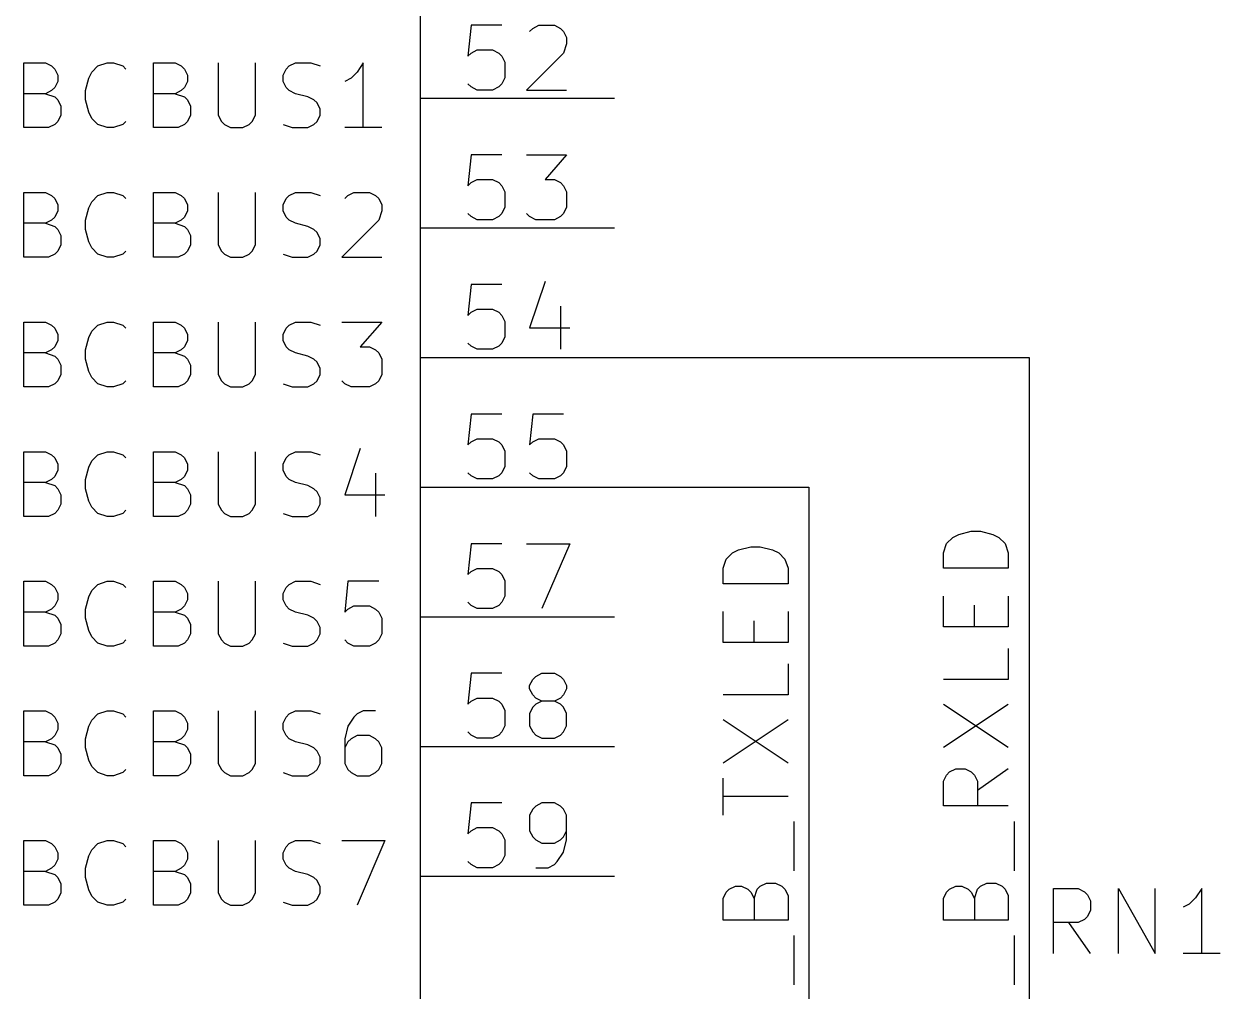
# Model space of a CAD drawing. Extents: x 0.4 to 16.1, y -11.3 to -0.4.
# Drawn here: x 11.904 to 12.827, y -4.979 to -4.233 of the extents above; entities that cross this region are included whole.
import ezdxf

# ---------------------------------------------------------------- set-up
doc = ezdxf.new("R2010")
doc.units = 0
doc.header["$MEASUREMENT"] = 0
for name, color, linetype in [('BLACK', 7, 'CONTINUOUS'), ('CYAN2', 4, 'CONTINUOUS'), ('GREEN2', 3, 'CONTINUOUS'), ('LYELLOW', 51, 'CONTINUOUS'), ('RED2', 1, 'CONTINUOUS')]:
    doc.layers.add(name, color=color, linetype=linetype)

msp = doc.modelspace()

# ---------------------------------------------------------------- linework, layer by layer
at = {"layer": 'BLACK', "linetype": 'CONTINUOUS'}
for p, q in [((12.6258, -4.6264), (12.6353, -4.62402)), ((12.6353, -4.62402), (12.6424, -4.62402)), ((12.6424, -4.62402), (12.652, -4.6264)), ((12.6162, -4.63354), (12.621, -4.62878)), ((12.621, -4.62878), (12.6258, -4.6264)), ((12.652, -4.6264), (12.6567, -4.62878)), ((12.6567, -4.62878), (12.6615, -4.63354)), ((12.4462, -4.64544), (12.451, -4.64068)), ((12.451, -4.64068), (12.4558, -4.6383)), ((12.4558, -4.6383), (12.4653, -4.63592)), ((12.4653, -4.63592), (12.4724, -4.63592)), ((12.4724, -4.63592), (12.482, -4.6383)), ((12.482, -4.6383), (12.4867, -4.64068)), ((12.4867, -4.64068), (12.4915, -4.64544)), ((12.6139, -4.64068), (12.6162, -4.63354)), ((12.6139, -4.65259), (12.6139, -4.64068)), ((12.6615, -4.63354), (12.6639, -4.64068)), ((12.6639, -4.64068), (12.6639, -4.65259)), ((12.4439, -4.65259), (12.4462, -4.64544)), ((12.4915, -4.64544), (12.4939, -4.65259)), ((12.4439, -4.66449), (12.4439, -4.65259)), ((12.4939, -4.65259), (12.4939, -4.66449)), ((12.6639, -4.65259), (12.6139, -4.65259)), ((12.4939, -4.66449), (12.4439, -4.66449)), ((12.6139, -4.69782), (12.6139, -4.67402)), ((12.6639, -4.67402), (12.6639, -4.69782)), ((12.4439, -4.70973), (12.4439, -4.68592)), ((12.4939, -4.68592), (12.4939, -4.70973)), ((12.6377, -4.69782), (12.6377, -4.68116)), ((12.4677, -4.70973), (12.4677, -4.69306)), ((12.6639, -4.69782), (12.6139, -4.69782)), ((12.4939, -4.70973), (12.4439, -4.70973)), ((12.6639, -4.71449), (12.6639, -4.7383)), ((12.4939, -4.7264), (12.4939, -4.7502)), ((12.6639, -4.7383), (12.6139, -4.7383)), ((12.4939, -4.7502), (12.4439, -4.7502)), ((12.6139, -4.79068), (12.6639, -4.75735)), ((12.6139, -4.75735), (12.6639, -4.79068)), ((12.4439, -4.80259), (12.4939, -4.76925)), ((12.4439, -4.76925), (12.4939, -4.80259)), ((12.6186, -4.80973), (12.6234, -4.80735)), ((12.6234, -4.80735), (12.6305, -4.80735)), ((12.6305, -4.80735), (12.6353, -4.80973)), ((12.6639, -4.80735), (12.6401, -4.82402)), ((12.4439, -4.84306), (12.4439, -4.81449)), ((12.6139, -4.81687), (12.6162, -4.81211)), ((12.6139, -4.83592), (12.6139, -4.81687)), ((12.6162, -4.81211), (12.6186, -4.80973)), ((12.6353, -4.80973), (12.6377, -4.81211)), ((12.6377, -4.81211), (12.6401, -4.81687)), ((12.6401, -4.81687), (12.6401, -4.83592)), ((12.4939, -4.82878), (12.4439, -4.82878)), ((12.6639, -4.83592), (12.6139, -4.83592)), ((12.4986, -4.88592), (12.4986, -4.84782)), ((12.6686, -4.88592), (12.6686, -4.84782)), ((12.4462, -4.90259), (12.4486, -4.9002)), ((12.4486, -4.9002), (12.4534, -4.89782)), ((12.4534, -4.89782), (12.4581, -4.89782)), ((12.4581, -4.89782), (12.4629, -4.9002)), ((12.4629, -4.9002), (12.4653, -4.90259)), ((12.4677, -4.90735), (12.4701, -4.9002)), ((12.4701, -4.9002), (12.4724, -4.89782)), ((12.4724, -4.89782), (12.4772, -4.89544)), ((12.4772, -4.89544), (12.4843, -4.89544)), ((12.4843, -4.89544), (12.4891, -4.89782)), ((12.4891, -4.89782), (12.4915, -4.9002)), ((12.4915, -4.9002), (12.4939, -4.90497)), ((12.6162, -4.90259), (12.6186, -4.9002)), ((12.6186, -4.9002), (12.6234, -4.89782)), ((12.6234, -4.89782), (12.6281, -4.89782)), ((12.6281, -4.89782), (12.6329, -4.9002)), ((12.6329, -4.9002), (12.6353, -4.90259)), ((12.6377, -4.90735), (12.6401, -4.9002)), ((12.6401, -4.9002), (12.6424, -4.89782)), ((12.6424, -4.89782), (12.6472, -4.89544)), ((12.6472, -4.89544), (12.6543, -4.89544)), ((12.6543, -4.89544), (12.6591, -4.89782)), ((12.6591, -4.89782), (12.6615, -4.9002)), ((12.6615, -4.9002), (12.6639, -4.90497)), ((12.4439, -4.90735), (12.4462, -4.90259)), ((12.4439, -4.92402), (12.4439, -4.90735)), ((12.4653, -4.90259), (12.4677, -4.90735)), ((12.4677, -4.90735), (12.4677, -4.92402)), ((12.4939, -4.90497), (12.4939, -4.92402)), ((12.6139, -4.90735), (12.6162, -4.90259)), ((12.6139, -4.92402), (12.6139, -4.90735)), ((12.6353, -4.90259), (12.6377, -4.90735)), ((12.6377, -4.90735), (12.6377, -4.92402)), ((12.6639, -4.90497), (12.6639, -4.92402)), ((12.4939, -4.92402), (12.4439, -4.92402)), ((12.6639, -4.92402), (12.6139, -4.92402)), ((12.4986, -4.97402), (12.4986, -4.93592)), ((12.6686, -4.97402), (12.6686, -4.93592))]:
    msp.add_line(p, q, dxfattribs=at)
at = {"layer": 'CYAN2', "linetype": 'CONTINUOUS'}
for p, q in [((11.9043, -4.31262), (11.9043, -4.26262)), ((11.9043, -4.26262), (11.9209, -4.26262)), ((11.9209, -4.26262), (11.9257, -4.265)), ((11.9614, -4.265), (11.9686, -4.26262)), ((11.9686, -4.26262), (11.9733, -4.26262)), ((11.9733, -4.26262), (11.9805, -4.265)), ((12.0043, -4.31262), (12.0043, -4.26262)), ((12.0043, -4.26262), (12.0209, -4.26262)), ((12.0209, -4.26262), (12.0257, -4.265)), ((12.0543, -4.26262), (12.0543, -4.30309)), ((12.0829, -4.30309), (12.0829, -4.26262)), ((12.109, -4.265), (12.1138, -4.26262)), ((12.1138, -4.26262), (12.1257, -4.26262)), ((12.1257, -4.26262), (12.1329, -4.265)), ((12.1662, -4.26262), (12.1614, -4.26976)), ((12.1662, -4.31262), (12.1662, -4.26262)), ((11.9257, -4.265), (11.9281, -4.26738)), ((11.9281, -4.26738), (11.9305, -4.27214)), ((11.9305, -4.27214), (11.9305, -4.2769)), ((11.9543, -4.27452), (11.9567, -4.26976)), ((11.9567, -4.26976), (11.9614, -4.265)), ((11.9805, -4.265), (11.9829, -4.26738)), ((12.0257, -4.265), (12.0281, -4.26738)), ((12.0281, -4.26738), (12.0305, -4.27214)), ((12.0305, -4.27214), (12.0305, -4.2769)), ((12.1043, -4.27214), (12.1067, -4.26738)), ((12.1043, -4.2769), (12.1043, -4.27214)), ((12.1067, -4.26738), (12.109, -4.265)), ((12.1614, -4.26976), (12.1567, -4.27452)), ((11.9281, -4.28167), (11.9257, -4.28405)), ((11.9305, -4.2769), (11.9281, -4.28167)), ((11.9519, -4.28405), (11.9543, -4.27452)), ((12.0281, -4.28167), (12.0257, -4.28405)), ((12.0305, -4.2769), (12.0281, -4.28167)), ((12.1067, -4.28167), (12.1043, -4.2769)), ((12.109, -4.28405), (12.1067, -4.28167)), ((12.1567, -4.27452), (12.1519, -4.2769)), ((11.9209, -4.28643), (11.9043, -4.28643)), ((11.9257, -4.28405), (11.9209, -4.28643)), ((11.9209, -4.28643), (11.9281, -4.28881)), ((11.9281, -4.28881), (11.9305, -4.29119)), ((11.9305, -4.29119), (11.9329, -4.29595)), ((11.9519, -4.29119), (11.9519, -4.28405)), ((11.9543, -4.30071), (11.9519, -4.29119)), ((12.0209, -4.28643), (12.0043, -4.28643)), ((12.0257, -4.28405), (12.0209, -4.28643)), ((12.0209, -4.28643), (12.0281, -4.28881)), ((12.0281, -4.28881), (12.0305, -4.29119)), ((12.0305, -4.29119), (12.0329, -4.29595)), ((12.1138, -4.28643), (12.109, -4.28405)), ((12.1233, -4.28881), (12.1138, -4.28643)), ((12.1281, -4.29119), (12.1233, -4.28881)), ((12.1305, -4.29357), (12.1281, -4.29119)), ((11.9329, -4.29595), (11.9329, -4.30309)), ((11.9567, -4.30547), (11.9543, -4.30071)), ((12.0329, -4.29595), (12.0329, -4.30309)), ((12.1329, -4.29833), (12.1305, -4.29357)), ((12.1329, -4.30309), (12.1329, -4.29833)), ((11.9281, -4.31024), (11.9233, -4.31262)), ((11.9305, -4.30785), (11.9281, -4.31024)), ((11.9329, -4.30309), (11.9305, -4.30785)), ((11.9614, -4.31024), (11.9567, -4.30547)), ((11.9686, -4.31262), (11.9614, -4.31024)), ((11.9805, -4.31024), (11.9733, -4.31262)), ((11.9829, -4.30785), (11.9805, -4.31024)), ((12.0281, -4.31024), (12.0233, -4.31262)), ((12.0305, -4.30785), (12.0281, -4.31024)), ((12.0329, -4.30309), (12.0305, -4.30785)), ((12.0543, -4.30309), (12.0567, -4.30785)), ((12.0567, -4.30785), (12.059, -4.31024)), ((12.059, -4.31024), (12.0638, -4.31262)), ((12.0733, -4.31262), (12.0781, -4.31024)), ((12.0781, -4.31024), (12.0805, -4.30785)), ((12.0805, -4.30785), (12.0829, -4.30309)), ((12.1043, -4.31024), (12.1114, -4.31262)), ((12.1233, -4.31262), (12.1281, -4.31024)), ((12.1281, -4.31024), (12.1305, -4.30785)), ((12.1305, -4.30785), (12.1329, -4.30309)), ((11.9233, -4.31262), (11.9043, -4.31262)), ((11.9733, -4.31262), (11.9686, -4.31262)), ((12.0233, -4.31262), (12.0043, -4.31262)), ((12.0638, -4.31262), (12.0733, -4.31262)), ((12.1114, -4.31262), (12.1233, -4.31262)), ((12.1805, -4.31262), (12.1519, -4.31262)), ((11.9043, -4.41262), (11.9043, -4.36262)), ((11.9043, -4.36262), (11.9209, -4.36262)), ((11.9209, -4.36262), (11.9257, -4.365)), ((11.9257, -4.365), (11.9281, -4.36738)), ((11.9567, -4.36976), (11.9614, -4.365)), ((11.9614, -4.365), (11.9686, -4.36262)), ((11.9686, -4.36262), (11.9733, -4.36262)), ((11.9733, -4.36262), (11.9805, -4.365)), ((11.9805, -4.365), (11.9829, -4.36738)), ((12.0043, -4.41262), (12.0043, -4.36262)), ((12.0043, -4.36262), (12.0209, -4.36262)), ((12.0209, -4.36262), (12.0257, -4.365)), ((12.0257, -4.365), (12.0281, -4.36738)), ((12.0543, -4.36262), (12.0543, -4.40309)), ((12.0829, -4.40309), (12.0829, -4.36262)), ((12.1067, -4.36738), (12.109, -4.365)), ((12.109, -4.365), (12.1138, -4.36262)), ((12.1138, -4.36262), (12.1257, -4.36262)), ((12.1257, -4.36262), (12.1329, -4.365)), ((12.1519, -4.36738), (12.1543, -4.365)), ((12.1543, -4.365), (12.159, -4.36262)), ((12.159, -4.36262), (12.1709, -4.36262)), ((12.1709, -4.36262), (12.1757, -4.365)), ((12.1757, -4.365), (12.1781, -4.36738)), ((11.9281, -4.36738), (11.9305, -4.37214)), ((11.9305, -4.37214), (11.9305, -4.3769)), ((11.9519, -4.38405), (11.9543, -4.37452)), ((11.9543, -4.37452), (11.9567, -4.36976)), ((12.0281, -4.36738), (12.0305, -4.37214)), ((12.0305, -4.37214), (12.0305, -4.3769)), ((12.1043, -4.37214), (12.1067, -4.36738)), ((12.1043, -4.3769), (12.1043, -4.37214)), ((12.1781, -4.36738), (12.1805, -4.37214)), ((12.1805, -4.37214), (12.1805, -4.3769)), ((11.9257, -4.38405), (11.9209, -4.38643)), ((11.9281, -4.38167), (11.9257, -4.38405)), ((11.9305, -4.3769), (11.9281, -4.38167)), ((11.9519, -4.39119), (11.9519, -4.38405)), ((12.0257, -4.38405), (12.0209, -4.38643)), ((12.0281, -4.38167), (12.0257, -4.38405)), ((12.0305, -4.3769), (12.0281, -4.38167)), ((12.1067, -4.38167), (12.1043, -4.3769)), ((12.109, -4.38405), (12.1067, -4.38167)), ((12.1138, -4.38643), (12.109, -4.38405)), ((12.1781, -4.38405), (12.1495, -4.41262)), ((12.1805, -4.3769), (12.1781, -4.38405)), ((11.9209, -4.38643), (11.9043, -4.38643)), ((11.9209, -4.38643), (11.9281, -4.38881)), ((11.9281, -4.38881), (11.9305, -4.39119)), ((11.9305, -4.39119), (11.9329, -4.39595)), ((11.9543, -4.40071), (11.9519, -4.39119)), ((12.0209, -4.38643), (12.0043, -4.38643)), ((12.0209, -4.38643), (12.0281, -4.38881)), ((12.0281, -4.38881), (12.0305, -4.39119)), ((12.0305, -4.39119), (12.0329, -4.39595)), ((12.1233, -4.38881), (12.1138, -4.38643)), ((12.1281, -4.39119), (12.1233, -4.38881)), ((12.1305, -4.39357), (12.1281, -4.39119)), ((11.9329, -4.39595), (11.9329, -4.40309)), ((11.9567, -4.40547), (11.9543, -4.40071)), ((12.0329, -4.39595), (12.0329, -4.40309)), ((12.1329, -4.39833), (12.1305, -4.39357)), ((12.1329, -4.40309), (12.1329, -4.39833)), ((11.9281, -4.41024), (11.9233, -4.41262)), ((11.9305, -4.40785), (11.9281, -4.41024)), ((11.9329, -4.40309), (11.9305, -4.40785)), ((11.9614, -4.41024), (11.9567, -4.40547)), ((11.9686, -4.41262), (11.9614, -4.41024)), ((11.9805, -4.41024), (11.9733, -4.41262)), ((11.9829, -4.40785), (11.9805, -4.41024)), ((12.0281, -4.41024), (12.0233, -4.41262)), ((12.0305, -4.40785), (12.0281, -4.41024)), ((12.0329, -4.40309), (12.0305, -4.40785)), ((12.0543, -4.40309), (12.0567, -4.40785)), ((12.0567, -4.40785), (12.059, -4.41024)), ((12.059, -4.41024), (12.0638, -4.41262)), ((12.0733, -4.41262), (12.0781, -4.41024)), ((12.0781, -4.41024), (12.0805, -4.40785)), ((12.0805, -4.40785), (12.0829, -4.40309)), ((12.1043, -4.41024), (12.1114, -4.41262)), ((12.1233, -4.41262), (12.1281, -4.41024)), ((12.1281, -4.41024), (12.1305, -4.40785)), ((12.1305, -4.40785), (12.1329, -4.40309)), ((11.9233, -4.41262), (11.9043, -4.41262)), ((11.9733, -4.41262), (11.9686, -4.41262)), ((12.0233, -4.41262), (12.0043, -4.41262)), ((12.0638, -4.41262), (12.0733, -4.41262)), ((12.1114, -4.41262), (12.1233, -4.41262)), ((12.1495, -4.41262), (12.1805, -4.41262)), ((11.9043, -4.51262), (11.9043, -4.46262)), ((11.9043, -4.46262), (11.9209, -4.46262)), ((11.9209, -4.46262), (11.9257, -4.465)), ((11.9257, -4.465), (11.9281, -4.46738)), ((11.9567, -4.46976), (11.9614, -4.465)), ((11.9614, -4.465), (11.9686, -4.46262)), ((11.9686, -4.46262), (11.9733, -4.46262)), ((11.9733, -4.46262), (11.9805, -4.465)), ((11.9805, -4.465), (11.9829, -4.46738)), ((12.0043, -4.51262), (12.0043, -4.46262)), ((12.0043, -4.46262), (12.0209, -4.46262)), ((12.0209, -4.46262), (12.0257, -4.465)), ((12.0257, -4.465), (12.0281, -4.46738)), ((12.0543, -4.46262), (12.0543, -4.50309)), ((12.0829, -4.50309), (12.0829, -4.46262)), ((12.1067, -4.46738), (12.109, -4.465)), ((12.109, -4.465), (12.1138, -4.46262)), ((12.1138, -4.46262), (12.1257, -4.46262)), ((12.1257, -4.46262), (12.1329, -4.465)), ((12.1495, -4.46262), (12.1805, -4.46262)), ((12.1805, -4.46262), (12.1638, -4.48167)), ((11.9281, -4.46738), (11.9305, -4.47214)), ((11.9305, -4.47214), (11.9305, -4.4769)), ((11.9519, -4.48405), (11.9543, -4.47452)), ((11.9543, -4.47452), (11.9567, -4.46976)), ((12.0281, -4.46738), (12.0305, -4.47214)), ((12.0305, -4.47214), (12.0305, -4.4769)), ((12.1043, -4.47214), (12.1067, -4.46738)), ((12.1043, -4.4769), (12.1043, -4.47214)), ((11.9257, -4.48405), (11.9209, -4.48643)), ((11.9281, -4.48167), (11.9257, -4.48405)), ((11.9305, -4.4769), (11.9281, -4.48167)), ((11.9519, -4.49119), (11.9519, -4.48405)), ((12.0257, -4.48405), (12.0209, -4.48643)), ((12.0281, -4.48167), (12.0257, -4.48405)), ((12.0305, -4.4769), (12.0281, -4.48167)), ((12.1067, -4.48167), (12.1043, -4.4769)), ((12.109, -4.48405), (12.1067, -4.48167)), ((12.1138, -4.48643), (12.109, -4.48405)), ((12.1638, -4.48167), (12.1709, -4.48167)), ((12.1709, -4.48167), (12.1757, -4.48405)), ((12.1757, -4.48405), (12.1781, -4.48643)), ((11.9209, -4.48643), (11.9043, -4.48643)), ((11.9209, -4.48643), (11.9281, -4.48881)), ((11.9281, -4.48881), (11.9305, -4.49119)), ((11.9305, -4.49119), (11.9329, -4.49595)), ((11.9543, -4.50071), (11.9519, -4.49119)), ((12.0209, -4.48643), (12.0043, -4.48643)), ((12.0209, -4.48643), (12.0281, -4.48881)), ((12.0281, -4.48881), (12.0305, -4.49119)), ((12.0305, -4.49119), (12.0329, -4.49595)), ((12.1233, -4.48881), (12.1138, -4.48643)), ((12.1281, -4.49119), (12.1233, -4.48881)), ((12.1305, -4.49357), (12.1281, -4.49119)), ((12.1329, -4.49833), (12.1305, -4.49357)), ((12.1781, -4.48643), (12.1805, -4.49119)), ((12.1805, -4.49119), (12.1805, -4.50309)), ((11.9329, -4.50309), (11.9305, -4.50785)), ((11.9329, -4.49595), (11.9329, -4.50309)), ((11.9567, -4.50547), (11.9543, -4.50071)), ((12.0329, -4.50309), (12.0305, -4.50785)), ((12.0329, -4.49595), (12.0329, -4.50309)), ((12.0543, -4.50309), (12.0567, -4.50785)), ((12.0805, -4.50785), (12.0829, -4.50309)), ((12.1305, -4.50785), (12.1329, -4.50309)), ((12.1329, -4.50309), (12.1329, -4.49833)), ((12.1805, -4.50309), (12.1781, -4.50785)), ((11.9233, -4.51262), (11.9043, -4.51262)), ((11.9281, -4.51024), (11.9233, -4.51262)), ((11.9305, -4.50785), (11.9281, -4.51024)), ((11.9614, -4.51024), (11.9567, -4.50547)), ((11.9686, -4.51262), (11.9614, -4.51024)), ((11.9733, -4.51262), (11.9686, -4.51262)), ((11.9805, -4.51024), (11.9733, -4.51262)), ((11.9829, -4.50785), (11.9805, -4.51024)), ((12.0233, -4.51262), (12.0043, -4.51262)), ((12.0281, -4.51024), (12.0233, -4.51262)), ((12.0305, -4.50785), (12.0281, -4.51024)), ((12.0567, -4.50785), (12.059, -4.51024)), ((12.059, -4.51024), (12.0638, -4.51262)), ((12.0638, -4.51262), (12.0733, -4.51262)), ((12.0733, -4.51262), (12.0781, -4.51024)), ((12.0781, -4.51024), (12.0805, -4.50785)), ((12.1043, -4.51024), (12.1114, -4.51262)), ((12.1114, -4.51262), (12.1233, -4.51262)), ((12.1233, -4.51262), (12.1281, -4.51024)), ((12.1281, -4.51024), (12.1305, -4.50785)), ((12.1519, -4.51024), (12.1495, -4.50785)), ((12.1567, -4.51262), (12.1519, -4.51024)), ((12.1709, -4.51262), (12.1567, -4.51262)), ((12.1757, -4.51024), (12.1709, -4.51262)), ((12.1781, -4.50785), (12.1757, -4.51024)), ((11.9043, -4.61262), (11.9043, -4.56262)), ((11.9043, -4.56262), (11.9209, -4.56262)), ((11.9209, -4.56262), (11.9257, -4.565)), ((11.9257, -4.565), (11.9281, -4.56738)), ((11.9281, -4.56738), (11.9305, -4.57214)), ((11.9567, -4.56976), (11.9614, -4.565)), ((11.9614, -4.565), (11.9686, -4.56262)), ((11.9686, -4.56262), (11.9733, -4.56262)), ((11.9733, -4.56262), (11.9805, -4.565)), ((11.9805, -4.565), (11.9829, -4.56738)), ((12.0043, -4.61262), (12.0043, -4.56262)), ((12.0043, -4.56262), (12.0209, -4.56262)), ((12.0209, -4.56262), (12.0257, -4.565)), ((12.0257, -4.565), (12.0281, -4.56738)), ((12.0281, -4.56738), (12.0305, -4.57214)), ((12.0543, -4.56262), (12.0543, -4.60309)), ((12.0829, -4.60309), (12.0829, -4.56262)), ((12.1043, -4.57214), (12.1067, -4.56738)), ((12.1067, -4.56738), (12.109, -4.565)), ((12.109, -4.565), (12.1138, -4.56262)), ((12.1138, -4.56262), (12.1257, -4.56262)), ((12.1257, -4.56262), (12.1329, -4.565)), ((12.1638, -4.56024), (12.1519, -4.59595)), ((11.9305, -4.5769), (11.9281, -4.58167)), ((11.9305, -4.57214), (11.9305, -4.5769)), ((11.9519, -4.58405), (11.9543, -4.57452)), ((11.9543, -4.57452), (11.9567, -4.56976)), ((12.0305, -4.5769), (12.0281, -4.58167)), ((12.0305, -4.57214), (12.0305, -4.5769)), ((12.1043, -4.5769), (12.1043, -4.57214)), ((12.1067, -4.58167), (12.1043, -4.5769)), ((11.9209, -4.58643), (11.9043, -4.58643)), ((11.9257, -4.58405), (11.9209, -4.58643)), ((11.9209, -4.58643), (11.9281, -4.58881)), ((11.9281, -4.58167), (11.9257, -4.58405)), ((11.9519, -4.59119), (11.9519, -4.58405)), ((12.0209, -4.58643), (12.0043, -4.58643)), ((12.0257, -4.58405), (12.0209, -4.58643)), ((12.0209, -4.58643), (12.0281, -4.58881)), ((12.0281, -4.58167), (12.0257, -4.58405)), ((12.109, -4.58405), (12.1067, -4.58167)), ((12.1138, -4.58643), (12.109, -4.58405)), ((12.1233, -4.58881), (12.1138, -4.58643)), ((12.1757, -4.57928), (12.1757, -4.61262)), ((11.9281, -4.58881), (11.9305, -4.59119)), ((11.9305, -4.59119), (11.9329, -4.59595)), ((11.9329, -4.59595), (11.9329, -4.60309)), ((11.9543, -4.60071), (11.9519, -4.59119)), ((12.0281, -4.58881), (12.0305, -4.59119)), ((12.0305, -4.59119), (12.0329, -4.59595)), ((12.0329, -4.59595), (12.0329, -4.60309)), ((12.1281, -4.59119), (12.1233, -4.58881)), ((12.1305, -4.59357), (12.1281, -4.59119)), ((12.1329, -4.59833), (12.1305, -4.59357)), ((12.1519, -4.59595), (12.1829, -4.59595)), ((11.9329, -4.60309), (11.9305, -4.60785)), ((11.9567, -4.60547), (11.9543, -4.60071)), ((11.9614, -4.61024), (11.9567, -4.60547)), ((12.0329, -4.60309), (12.0305, -4.60785)), ((12.0543, -4.60309), (12.0567, -4.60785)), ((12.0805, -4.60785), (12.0829, -4.60309)), ((12.1305, -4.60785), (12.1329, -4.60309)), ((12.1329, -4.60309), (12.1329, -4.59833)), ((11.9233, -4.61262), (11.9043, -4.61262)), ((11.9281, -4.61024), (11.9233, -4.61262)), ((11.9305, -4.60785), (11.9281, -4.61024)), ((11.9686, -4.61262), (11.9614, -4.61024)), ((11.9733, -4.61262), (11.9686, -4.61262)), ((11.9805, -4.61024), (11.9733, -4.61262)), ((11.9829, -4.60785), (11.9805, -4.61024)), ((12.0233, -4.61262), (12.0043, -4.61262)), ((12.0281, -4.61024), (12.0233, -4.61262)), ((12.0305, -4.60785), (12.0281, -4.61024)), ((12.0567, -4.60785), (12.059, -4.61024)), ((12.059, -4.61024), (12.0638, -4.61262)), ((12.0638, -4.61262), (12.0733, -4.61262)), ((12.0733, -4.61262), (12.0781, -4.61024)), ((12.0781, -4.61024), (12.0805, -4.60785)), ((12.1043, -4.61024), (12.1114, -4.61262)), ((12.1114, -4.61262), (12.1233, -4.61262)), ((12.1233, -4.61262), (12.1281, -4.61024)), ((12.1281, -4.61024), (12.1305, -4.60785)), ((11.9043, -4.71262), (11.9043, -4.66262)), ((11.9043, -4.66262), (11.9209, -4.66262)), ((11.9209, -4.66262), (11.9257, -4.665)), ((11.9257, -4.665), (11.9281, -4.66738)), ((11.9281, -4.66738), (11.9305, -4.67214)), ((11.9543, -4.67452), (11.9567, -4.66976)), ((11.9567, -4.66976), (11.9614, -4.665)), ((11.9614, -4.665), (11.9686, -4.66262)), ((11.9686, -4.66262), (11.9733, -4.66262)), ((11.9733, -4.66262), (11.9805, -4.665)), ((11.9805, -4.665), (11.9829, -4.66738)), ((12.0043, -4.71262), (12.0043, -4.66262)), ((12.0043, -4.66262), (12.0209, -4.66262)), ((12.0209, -4.66262), (12.0257, -4.665)), ((12.0257, -4.665), (12.0281, -4.66738)), ((12.0281, -4.66738), (12.0305, -4.67214)), ((12.0543, -4.66262), (12.0543, -4.70309)), ((12.0829, -4.70309), (12.0829, -4.66262)), ((12.1043, -4.67214), (12.1067, -4.66738)), ((12.1067, -4.66738), (12.109, -4.665)), ((12.109, -4.665), (12.1138, -4.66262)), ((12.1138, -4.66262), (12.1257, -4.66262)), ((12.1257, -4.66262), (12.1329, -4.665)), ((12.1543, -4.66262), (12.1519, -4.68643)), ((12.1781, -4.66262), (12.1543, -4.66262)), ((11.9305, -4.6769), (11.9281, -4.68167)), ((11.9305, -4.67214), (11.9305, -4.6769)), ((11.9519, -4.68405), (11.9543, -4.67452)), ((12.0305, -4.6769), (12.0281, -4.68167)), ((12.0305, -4.67214), (12.0305, -4.6769)), ((12.1043, -4.6769), (12.1043, -4.67214)), ((12.1067, -4.68167), (12.1043, -4.6769)), ((11.9209, -4.68643), (11.9043, -4.68643)), ((11.9257, -4.68405), (11.9209, -4.68643)), ((11.9209, -4.68643), (11.9281, -4.68881)), ((11.9281, -4.68167), (11.9257, -4.68405)), ((11.9281, -4.68881), (11.9305, -4.69119)), ((11.9519, -4.69119), (11.9519, -4.68405)), ((12.0209, -4.68643), (12.0043, -4.68643)), ((12.0257, -4.68405), (12.0209, -4.68643)), ((12.0209, -4.68643), (12.0281, -4.68881)), ((12.0281, -4.68167), (12.0257, -4.68405)), ((12.0281, -4.68881), (12.0305, -4.69119)), ((12.109, -4.68405), (12.1067, -4.68167)), ((12.1138, -4.68643), (12.109, -4.68405)), ((12.1233, -4.68881), (12.1138, -4.68643)), ((12.1281, -4.69119), (12.1233, -4.68881)), ((12.1519, -4.68643), (12.1543, -4.68405)), ((12.1543, -4.68405), (12.159, -4.68167)), ((12.159, -4.68167), (12.1709, -4.68167)), ((12.1709, -4.68167), (12.1757, -4.68405)), ((12.1757, -4.68405), (12.1781, -4.68643)), ((12.1781, -4.68643), (12.1805, -4.69119)), ((11.9305, -4.69119), (11.9329, -4.69595)), ((11.9329, -4.69595), (11.9329, -4.70309)), ((11.9543, -4.70071), (11.9519, -4.69119)), ((12.0305, -4.69119), (12.0329, -4.69595)), ((12.0329, -4.69595), (12.0329, -4.70309)), ((12.1305, -4.69357), (12.1281, -4.69119)), ((12.1329, -4.69833), (12.1305, -4.69357)), ((12.1805, -4.69119), (12.1805, -4.70309)), ((11.9329, -4.70309), (11.9305, -4.70785)), ((11.9567, -4.70547), (11.9543, -4.70071)), ((11.9614, -4.71024), (11.9567, -4.70547)), ((12.0329, -4.70309), (12.0305, -4.70785)), ((12.0543, -4.70309), (12.0567, -4.70785)), ((12.0805, -4.70785), (12.0829, -4.70309)), ((12.1305, -4.70785), (12.1329, -4.70309)), ((12.1329, -4.70309), (12.1329, -4.69833)), ((12.1805, -4.70309), (12.1781, -4.70785)), ((11.9233, -4.71262), (11.9043, -4.71262)), ((11.9281, -4.71024), (11.9233, -4.71262)), ((11.9305, -4.70785), (11.9281, -4.71024)), ((11.9686, -4.71262), (11.9614, -4.71024)), ((11.9733, -4.71262), (11.9686, -4.71262)), ((11.9805, -4.71024), (11.9733, -4.71262)), ((11.9829, -4.70785), (11.9805, -4.71024)), ((12.0233, -4.71262), (12.0043, -4.71262)), ((12.0281, -4.71024), (12.0233, -4.71262)), ((12.0305, -4.70785), (12.0281, -4.71024)), ((12.0567, -4.70785), (12.059, -4.71024)), ((12.059, -4.71024), (12.0638, -4.71262)), ((12.0638, -4.71262), (12.0733, -4.71262)), ((12.0733, -4.71262), (12.0781, -4.71024)), ((12.0781, -4.71024), (12.0805, -4.70785)), ((12.1043, -4.71024), (12.1114, -4.71262)), ((12.1114, -4.71262), (12.1233, -4.71262)), ((12.1233, -4.71262), (12.1281, -4.71024)), ((12.1281, -4.71024), (12.1305, -4.70785)), ((12.1543, -4.71024), (12.1519, -4.70785)), ((12.159, -4.71262), (12.1543, -4.71024)), ((12.1709, -4.71262), (12.159, -4.71262)), ((12.1757, -4.71024), (12.1709, -4.71262)), ((12.1781, -4.70785), (12.1757, -4.71024)), ((11.9043, -4.81262), (11.9043, -4.76262)), ((11.9043, -4.76262), (11.9209, -4.76262)), ((11.9209, -4.76262), (11.9257, -4.765)), ((11.9614, -4.765), (11.9686, -4.76262)), ((11.9686, -4.76262), (11.9733, -4.76262)), ((11.9733, -4.76262), (11.9805, -4.765)), ((12.0043, -4.81262), (12.0043, -4.76262)), ((12.0043, -4.76262), (12.0209, -4.76262)), ((12.0209, -4.76262), (12.0257, -4.765)), ((12.0543, -4.76262), (12.0543, -4.80309)), ((12.0829, -4.80309), (12.0829, -4.76262)), ((12.109, -4.765), (12.1138, -4.76262)), ((12.1138, -4.76262), (12.1257, -4.76262)), ((12.1257, -4.76262), (12.1329, -4.765)), ((12.1662, -4.76262), (12.1614, -4.765)), ((12.1757, -4.76262), (12.1662, -4.76262)), ((11.9257, -4.765), (11.9281, -4.76738)), ((11.9281, -4.76738), (11.9305, -4.77214)), ((11.9543, -4.77452), (11.9567, -4.76976)), ((11.9567, -4.76976), (11.9614, -4.765)), ((11.9805, -4.765), (11.9829, -4.76738)), ((12.0257, -4.765), (12.0281, -4.76738)), ((12.0281, -4.76738), (12.0305, -4.77214)), ((12.1043, -4.77214), (12.1067, -4.76738)), ((12.1067, -4.76738), (12.109, -4.765)), ((12.159, -4.76738), (12.1543, -4.77452)), ((12.1614, -4.765), (12.159, -4.76738)), ((11.9305, -4.7769), (11.9281, -4.78167)), ((11.9305, -4.77214), (11.9305, -4.7769)), ((11.9519, -4.78405), (11.9543, -4.77452)), ((12.0305, -4.7769), (12.0281, -4.78167)), ((12.0305, -4.77214), (12.0305, -4.7769)), ((12.1043, -4.7769), (12.1043, -4.77214)), ((12.1067, -4.78167), (12.1043, -4.7769)), ((12.1543, -4.77452), (12.1519, -4.78405)), ((11.9209, -4.78643), (11.9043, -4.78643)), ((11.9257, -4.78405), (11.9209, -4.78643)), ((11.9209, -4.78643), (11.9281, -4.78881)), ((11.9281, -4.78167), (11.9257, -4.78405)), ((11.9281, -4.78881), (11.9305, -4.79119)), ((11.9519, -4.79119), (11.9519, -4.78405)), ((12.0209, -4.78643), (12.0043, -4.78643)), ((12.0257, -4.78405), (12.0209, -4.78643)), ((12.0209, -4.78643), (12.0281, -4.78881)), ((12.0281, -4.78167), (12.0257, -4.78405)), ((12.0281, -4.78881), (12.0305, -4.79119)), ((12.109, -4.78405), (12.1067, -4.78167)), ((12.1138, -4.78643), (12.109, -4.78405)), ((12.1233, -4.78881), (12.1138, -4.78643)), ((12.1281, -4.79119), (12.1233, -4.78881)), ((12.1519, -4.78405), (12.1519, -4.80309)), ((12.1543, -4.78643), (12.1519, -4.79119)), ((12.1567, -4.78405), (12.1543, -4.78643)), ((12.1614, -4.78167), (12.1567, -4.78405)), ((12.1709, -4.78167), (12.1614, -4.78167)), ((12.1757, -4.78405), (12.1709, -4.78167)), ((12.1781, -4.78643), (12.1757, -4.78405)), ((12.1805, -4.79119), (12.1781, -4.78643)), ((11.9305, -4.79119), (11.9329, -4.79595)), ((11.9329, -4.79595), (11.9329, -4.80309)), ((11.9543, -4.80071), (11.9519, -4.79119)), ((12.0305, -4.79119), (12.0329, -4.79595)), ((12.0329, -4.79595), (12.0329, -4.80309)), ((12.1305, -4.79357), (12.1281, -4.79119)), ((12.1329, -4.79833), (12.1305, -4.79357)), ((12.1329, -4.80309), (12.1329, -4.79833)), ((12.1805, -4.80309), (12.1805, -4.79119)), ((11.9305, -4.80785), (11.9281, -4.81024)), ((11.9329, -4.80309), (11.9305, -4.80785)), ((11.9567, -4.80547), (11.9543, -4.80071)), ((11.9614, -4.81024), (11.9567, -4.80547)), ((11.9829, -4.80785), (11.9805, -4.81024)), ((12.0305, -4.80785), (12.0281, -4.81024)), ((12.0329, -4.80309), (12.0305, -4.80785)), ((12.0543, -4.80309), (12.0567, -4.80785)), ((12.0567, -4.80785), (12.059, -4.81024)), ((12.0781, -4.81024), (12.0805, -4.80785)), ((12.0805, -4.80785), (12.0829, -4.80309)), ((12.1281, -4.81024), (12.1305, -4.80785)), ((12.1305, -4.80785), (12.1329, -4.80309)), ((12.1519, -4.80309), (12.1543, -4.80785)), ((12.1543, -4.80785), (12.1567, -4.81024)), ((12.1757, -4.81024), (12.1781, -4.80785)), ((12.1781, -4.80785), (12.1805, -4.80309)), ((11.9233, -4.81262), (11.9043, -4.81262)), ((11.9281, -4.81024), (11.9233, -4.81262)), ((11.9686, -4.81262), (11.9614, -4.81024)), ((11.9733, -4.81262), (11.9686, -4.81262)), ((11.9805, -4.81024), (11.9733, -4.81262)), ((12.0233, -4.81262), (12.0043, -4.81262)), ((12.0281, -4.81024), (12.0233, -4.81262)), ((12.059, -4.81024), (12.0638, -4.81262)), ((12.0638, -4.81262), (12.0733, -4.81262)), ((12.0733, -4.81262), (12.0781, -4.81024)), ((12.1043, -4.81024), (12.1114, -4.81262)), ((12.1114, -4.81262), (12.1233, -4.81262)), ((12.1233, -4.81262), (12.1281, -4.81024)), ((12.1567, -4.81024), (12.1614, -4.81262)), ((12.1614, -4.81262), (12.1709, -4.81262)), ((12.1709, -4.81262), (12.1757, -4.81024)), ((11.9043, -4.91262), (11.9043, -4.86262)), ((11.9043, -4.86262), (11.9209, -4.86262)), ((11.9209, -4.86262), (11.9257, -4.865)), ((11.9614, -4.865), (11.9686, -4.86262)), ((11.9686, -4.86262), (11.9733, -4.86262)), ((11.9733, -4.86262), (11.9805, -4.865)), ((12.0043, -4.91262), (12.0043, -4.86262)), ((12.0043, -4.86262), (12.0209, -4.86262)), ((12.0209, -4.86262), (12.0257, -4.865)), ((12.0543, -4.86262), (12.0543, -4.90309)), ((12.0829, -4.90309), (12.0829, -4.86262)), ((12.109, -4.865), (12.1138, -4.86262)), ((12.1138, -4.86262), (12.1257, -4.86262)), ((12.1257, -4.86262), (12.1329, -4.865)), ((12.1495, -4.86262), (12.1829, -4.86262)), ((12.1829, -4.86262), (12.1614, -4.91262)), ((11.9257, -4.865), (11.9281, -4.86738)), ((11.9281, -4.86738), (11.9305, -4.87214)), ((11.9305, -4.87214), (11.9305, -4.8769)), ((11.9543, -4.87452), (11.9567, -4.86976)), ((11.9567, -4.86976), (11.9614, -4.865)), ((11.9805, -4.865), (11.9829, -4.86738)), ((12.0257, -4.865), (12.0281, -4.86738)), ((12.0281, -4.86738), (12.0305, -4.87214)), ((12.0305, -4.87214), (12.0305, -4.8769)), ((12.1043, -4.87214), (12.1067, -4.86738)), ((12.1043, -4.8769), (12.1043, -4.87214)), ((12.1067, -4.86738), (12.109, -4.865)), ((11.9281, -4.88167), (11.9257, -4.88405)), ((11.9305, -4.8769), (11.9281, -4.88167)), ((11.9519, -4.88405), (11.9543, -4.87452)), ((12.0281, -4.88167), (12.0257, -4.88405)), ((12.0305, -4.8769), (12.0281, -4.88167)), ((12.1067, -4.88167), (12.1043, -4.8769)), ((12.109, -4.88405), (12.1067, -4.88167)), ((11.9209, -4.88643), (11.9043, -4.88643)), ((11.9257, -4.88405), (11.9209, -4.88643)), ((11.9209, -4.88643), (11.9281, -4.88881)), ((11.9281, -4.88881), (11.9305, -4.89119)), ((11.9305, -4.89119), (11.9329, -4.89595)), ((11.9519, -4.89119), (11.9519, -4.88405)), ((11.9543, -4.90071), (11.9519, -4.89119)), ((12.0209, -4.88643), (12.0043, -4.88643)), ((12.0257, -4.88405), (12.0209, -4.88643)), ((12.0209, -4.88643), (12.0281, -4.88881)), ((12.0281, -4.88881), (12.0305, -4.89119)), ((12.0305, -4.89119), (12.0329, -4.89595)), ((12.1138, -4.88643), (12.109, -4.88405)), ((12.1233, -4.88881), (12.1138, -4.88643)), ((12.1281, -4.89119), (12.1233, -4.88881)), ((12.1305, -4.89357), (12.1281, -4.89119)), ((11.9329, -4.89595), (11.9329, -4.90309)), ((11.9567, -4.90547), (11.9543, -4.90071)), ((12.0329, -4.89595), (12.0329, -4.90309)), ((12.1329, -4.89833), (12.1305, -4.89357)), ((12.1329, -4.90309), (12.1329, -4.89833)), ((12.6988, -4.94976), (12.6988, -4.89976)), ((12.6988, -4.89976), (12.7178, -4.89976)), ((12.7178, -4.89976), (12.7226, -4.90214)), ((12.7488, -4.94976), (12.7488, -4.89976)), ((12.7488, -4.89976), (12.7773, -4.94976)), ((12.7773, -4.94976), (12.7773, -4.89976)), ((12.8131, -4.89976), (12.8083, -4.9069)), ((12.8131, -4.94976), (12.8131, -4.89976)), ((11.9281, -4.91024), (11.9233, -4.91262)), ((11.9305, -4.90785), (11.9281, -4.91024)), ((11.9329, -4.90309), (11.9305, -4.90785)), ((11.9614, -4.91024), (11.9567, -4.90547)), ((11.9686, -4.91262), (11.9614, -4.91024)), ((11.9805, -4.91024), (11.9733, -4.91262)), ((11.9829, -4.90785), (11.9805, -4.91024)), ((12.0281, -4.91024), (12.0233, -4.91262)), ((12.0305, -4.90785), (12.0281, -4.91024)), ((12.0329, -4.90309), (12.0305, -4.90785)), ((12.0543, -4.90309), (12.0567, -4.90785)), ((12.0567, -4.90785), (12.059, -4.91024)), ((12.059, -4.91024), (12.0638, -4.91262)), ((12.0733, -4.91262), (12.0781, -4.91024)), ((12.0781, -4.91024), (12.0805, -4.90785)), ((12.0805, -4.90785), (12.0829, -4.90309)), ((12.1043, -4.91024), (12.1114, -4.91262)), ((12.1233, -4.91262), (12.1281, -4.91024)), ((12.1281, -4.91024), (12.1305, -4.90785)), ((12.1305, -4.90785), (12.1329, -4.90309)), ((12.7226, -4.90214), (12.725, -4.90452)), ((12.725, -4.90452), (12.7273, -4.90928)), ((12.7273, -4.90928), (12.7273, -4.91642)), ((12.8083, -4.9069), (12.8035, -4.91166)), ((11.9233, -4.91262), (11.9043, -4.91262)), ((11.9733, -4.91262), (11.9686, -4.91262)), ((12.0233, -4.91262), (12.0043, -4.91262)), ((12.0638, -4.91262), (12.0733, -4.91262)), ((12.1114, -4.91262), (12.1233, -4.91262)), ((12.7273, -4.91642), (12.725, -4.92119)), ((12.8035, -4.91166), (12.7988, -4.91404)), ((12.7178, -4.92594), (12.6988, -4.92594)), ((12.7273, -4.94976), (12.7107, -4.92594)), ((12.7226, -4.92356), (12.7178, -4.92594)), ((12.725, -4.92119), (12.7226, -4.92356)), ((12.8273, -4.94976), (12.7988, -4.94976))]:
    msp.add_line(p, q, dxfattribs=at)
at = {"layer": 'GREEN2', "linetype": 'CONTINUOUS'}
for p, q in [((12.36, -4.49), (12.68, -4.49)), ((12.68, -4.49), (12.68, -5.22)), ((12.36, -4.59), (12.51, -4.59)), ((12.51, -4.59), (12.51, -5.22))]:
    msp.add_line(p, q, dxfattribs=at)
at = {"layer": 'LYELLOW', "linetype": 'CONTINUOUS'}
msp.add_line((12.21, -1.34), (12.21, -5.44), dxfattribs=at)
at = {"layer": 'RED2', "linetype": 'CONTINUOUS'}
for p, q in [((12.21, -1.34), (12.21, -5.44)), ((12.21, -1.34), (12.21, -5.44)), ((12.2493, -4.23362), (12.2469, -4.25743)), ((12.2731, -4.23362), (12.2493, -4.23362)), ((12.2945, -4.23838), (12.2969, -4.236)), ((12.2969, -4.236), (12.3017, -4.23362)), ((12.3017, -4.23362), (12.3136, -4.23362)), ((12.3136, -4.23362), (12.3183, -4.236)), ((12.3183, -4.236), (12.3207, -4.23838)), ((12.3207, -4.23838), (12.3231, -4.24314)), ((12.3231, -4.24314), (12.3231, -4.2479)), ((12.2493, -4.25505), (12.254, -4.25267)), ((12.254, -4.25267), (12.2659, -4.25267)), ((12.2659, -4.25267), (12.2707, -4.25505)), ((12.3231, -4.2479), (12.3207, -4.25505)), ((12.2469, -4.25743), (12.2493, -4.25505)), ((12.2707, -4.25505), (12.2731, -4.25743)), ((12.2731, -4.25743), (12.2755, -4.26219)), ((12.2755, -4.26219), (12.2755, -4.27409)), ((12.3207, -4.25505), (12.2921, -4.28362)), ((12.2493, -4.28124), (12.2469, -4.27885)), ((12.254, -4.28362), (12.2493, -4.28124)), ((12.2707, -4.28124), (12.2659, -4.28362)), ((12.2731, -4.27885), (12.2707, -4.28124)), ((12.2755, -4.27409), (12.2731, -4.27885)), ((12.21, -4.29), (12.36, -4.29)), ((12.2659, -4.28362), (12.254, -4.28362)), ((12.2921, -4.28362), (12.3231, -4.28362)), ((12.2493, -4.33362), (12.2469, -4.35743)), ((12.2731, -4.33362), (12.2493, -4.33362)), ((12.2921, -4.33362), (12.3231, -4.33362)), ((12.3231, -4.33362), (12.3064, -4.35267)), ((12.2469, -4.35743), (12.2493, -4.35505)), ((12.2493, -4.35505), (12.254, -4.35267)), ((12.254, -4.35267), (12.2659, -4.35267)), ((12.2659, -4.35267), (12.2707, -4.35505)), ((12.2707, -4.35505), (12.2731, -4.35743)), ((12.3064, -4.35267), (12.3136, -4.35267)), ((12.3136, -4.35267), (12.3183, -4.35505)), ((12.3183, -4.35505), (12.3207, -4.35743)), ((12.2731, -4.35743), (12.2755, -4.36219)), ((12.2755, -4.36219), (12.2755, -4.37409)), ((12.3207, -4.35743), (12.3231, -4.36219)), ((12.3231, -4.36219), (12.3231, -4.37409)), ((12.2755, -4.37409), (12.2731, -4.37885)), ((12.3231, -4.37409), (12.3207, -4.37885)), ((12.2493, -4.38124), (12.2469, -4.37885)), ((12.254, -4.38362), (12.2493, -4.38124)), ((12.2659, -4.38362), (12.254, -4.38362)), ((12.2707, -4.38124), (12.2659, -4.38362)), ((12.2731, -4.37885), (12.2707, -4.38124)), ((12.2945, -4.38124), (12.2921, -4.37885)), ((12.2993, -4.38362), (12.2945, -4.38124)), ((12.3136, -4.38362), (12.2993, -4.38362)), ((12.3183, -4.38124), (12.3136, -4.38362)), ((12.3207, -4.37885), (12.3183, -4.38124)), ((12.21, -4.39), (12.36, -4.39)), ((12.2493, -4.43362), (12.2469, -4.45743)), ((12.2731, -4.43362), (12.2493, -4.43362)), ((12.3064, -4.43124), (12.2945, -4.46695)), ((12.2469, -4.45743), (12.2493, -4.45505)), ((12.2493, -4.45505), (12.254, -4.45267)), ((12.254, -4.45267), (12.2659, -4.45267)), ((12.2659, -4.45267), (12.2707, -4.45505)), ((12.2707, -4.45505), (12.2731, -4.45743)), ((12.2731, -4.45743), (12.2755, -4.46219)), ((12.3183, -4.45028), (12.3183, -4.48362)), ((12.2755, -4.46219), (12.2755, -4.47409)), ((12.2945, -4.46695), (12.3255, -4.46695)), ((12.2755, -4.47409), (12.2731, -4.47885)), ((12.2493, -4.48124), (12.2469, -4.47885)), ((12.254, -4.48362), (12.2493, -4.48124)), ((12.2659, -4.48362), (12.254, -4.48362)), ((12.2707, -4.48124), (12.2659, -4.48362)), ((12.2731, -4.47885), (12.2707, -4.48124)), ((12.21, -4.49), (12.36, -4.49)), ((12.2493, -4.53362), (12.2469, -4.55743)), ((12.2731, -4.53362), (12.2493, -4.53362)), ((12.2969, -4.53362), (12.2945, -4.55743)), ((12.3207, -4.53362), (12.2969, -4.53362)), ((12.2469, -4.55743), (12.2493, -4.55505)), ((12.2493, -4.55505), (12.254, -4.55267)), ((12.254, -4.55267), (12.2659, -4.55267)), ((12.2659, -4.55267), (12.2707, -4.55505)), ((12.2707, -4.55505), (12.2731, -4.55743)), ((12.2731, -4.55743), (12.2755, -4.56219)), ((12.2945, -4.55743), (12.2969, -4.55505)), ((12.2969, -4.55505), (12.3017, -4.55267)), ((12.3017, -4.55267), (12.3136, -4.55267)), ((12.3136, -4.55267), (12.3183, -4.55505)), ((12.3183, -4.55505), (12.3207, -4.55743)), ((12.3207, -4.55743), (12.3231, -4.56219)), ((12.2755, -4.56219), (12.2755, -4.57409)), ((12.3231, -4.56219), (12.3231, -4.57409)), ((12.2755, -4.57409), (12.2731, -4.57885)), ((12.3231, -4.57409), (12.3207, -4.57885)), ((12.2493, -4.58124), (12.2469, -4.57885)), ((12.254, -4.58362), (12.2493, -4.58124)), ((12.2659, -4.58362), (12.254, -4.58362)), ((12.2707, -4.58124), (12.2659, -4.58362)), ((12.2731, -4.57885), (12.2707, -4.58124)), ((12.2969, -4.58124), (12.2945, -4.57885)), ((12.3017, -4.58362), (12.2969, -4.58124)), ((12.3136, -4.58362), (12.3017, -4.58362)), ((12.3183, -4.58124), (12.3136, -4.58362)), ((12.3207, -4.57885), (12.3183, -4.58124)), ((12.21, -4.59), (12.36, -4.59)), ((12.2493, -4.63362), (12.2469, -4.65743)), ((12.2731, -4.63362), (12.2493, -4.63362)), ((12.2921, -4.63362), (12.3255, -4.63362)), ((12.3255, -4.63362), (12.304, -4.68362)), ((12.2469, -4.65743), (12.2493, -4.65505)), ((12.2493, -4.65505), (12.254, -4.65267)), ((12.254, -4.65267), (12.2659, -4.65267)), ((12.2659, -4.65267), (12.2707, -4.65505)), ((12.2707, -4.65505), (12.2731, -4.65743)), ((12.2731, -4.65743), (12.2755, -4.66219)), ((12.2755, -4.66219), (12.2755, -4.67409)), ((12.2493, -4.68124), (12.2469, -4.67885)), ((12.2731, -4.67885), (12.2707, -4.68124)), ((12.2755, -4.67409), (12.2731, -4.67885)), ((12.254, -4.68362), (12.2493, -4.68124)), ((12.2659, -4.68362), (12.254, -4.68362)), ((12.2707, -4.68124), (12.2659, -4.68362)), ((12.21, -4.69), (12.36, -4.69)), ((12.2493, -4.73362), (12.2469, -4.75743)), ((12.2731, -4.73362), (12.2493, -4.73362)), ((12.2993, -4.736), (12.304, -4.73362)), ((12.304, -4.73362), (12.3136, -4.73362)), ((12.3136, -4.73362), (12.3183, -4.736)), ((12.2945, -4.74314), (12.2969, -4.73838)), ((12.2945, -4.74552), (12.2945, -4.74314)), ((12.2969, -4.73838), (12.2993, -4.736)), ((12.3183, -4.736), (12.3207, -4.73838)), ((12.3207, -4.73838), (12.3231, -4.74314)), ((12.3231, -4.74314), (12.3231, -4.74552)), ((12.2493, -4.75505), (12.254, -4.75267)), ((12.254, -4.75267), (12.2659, -4.75267)), ((12.2659, -4.75267), (12.2707, -4.75505)), ((12.2969, -4.75028), (12.2945, -4.74552)), ((12.2993, -4.75267), (12.2969, -4.75028)), ((12.304, -4.75505), (12.2993, -4.75267)), ((12.3183, -4.75267), (12.3136, -4.75505)), ((12.3207, -4.75028), (12.3183, -4.75267)), ((12.3231, -4.74552), (12.3207, -4.75028)), ((12.2469, -4.75743), (12.2493, -4.75505)), ((12.2707, -4.75505), (12.2731, -4.75743)), ((12.2731, -4.75743), (12.2755, -4.76219)), ((12.2755, -4.76219), (12.2755, -4.77409)), ((12.2969, -4.75981), (12.2945, -4.76457)), ((12.2993, -4.75743), (12.2969, -4.75981)), ((12.304, -4.75505), (12.2993, -4.75743)), ((12.3136, -4.75505), (12.304, -4.75505)), ((12.3183, -4.75743), (12.3136, -4.75505)), ((12.3207, -4.75981), (12.3183, -4.75743)), ((12.3231, -4.76457), (12.3207, -4.75981)), ((12.2945, -4.76457), (12.2945, -4.77409)), ((12.3231, -4.77409), (12.3231, -4.76457)), ((12.2493, -4.78124), (12.2469, -4.77885)), ((12.2731, -4.77885), (12.2707, -4.78124)), ((12.2755, -4.77409), (12.2731, -4.77885)), ((12.2945, -4.77409), (12.2969, -4.77885)), ((12.2969, -4.77885), (12.2993, -4.78124)), ((12.3183, -4.78124), (12.3207, -4.77885)), ((12.3207, -4.77885), (12.3231, -4.77409)), ((12.21, -4.79), (12.36, -4.79)), ((12.254, -4.78362), (12.2493, -4.78124)), ((12.2659, -4.78362), (12.254, -4.78362)), ((12.2707, -4.78124), (12.2659, -4.78362)), ((12.2993, -4.78124), (12.304, -4.78362)), ((12.304, -4.78362), (12.3136, -4.78362)), ((12.3136, -4.78362), (12.3183, -4.78124)), ((12.2493, -4.83362), (12.2469, -4.85743)), ((12.2731, -4.83362), (12.2493, -4.83362)), ((12.2993, -4.836), (12.2969, -4.83838)), ((12.304, -4.83362), (12.2993, -4.836)), ((12.3136, -4.83362), (12.304, -4.83362)), ((12.3183, -4.836), (12.3136, -4.83362)), ((12.3207, -4.83838), (12.3183, -4.836)), ((12.2969, -4.83838), (12.2945, -4.84314)), ((12.2945, -4.84314), (12.2945, -4.85505)), ((12.3231, -4.84314), (12.3207, -4.83838)), ((12.3231, -4.86219), (12.3231, -4.84314)), ((12.2493, -4.85505), (12.254, -4.85267)), ((12.254, -4.85267), (12.2659, -4.85267)), ((12.2659, -4.85267), (12.2707, -4.85505)), ((12.2469, -4.85743), (12.2493, -4.85505)), ((12.2707, -4.85505), (12.2731, -4.85743)), ((12.2731, -4.85743), (12.2755, -4.86219)), ((12.2755, -4.86219), (12.2755, -4.87409)), ((12.2945, -4.85505), (12.2969, -4.85981)), ((12.2969, -4.85981), (12.2993, -4.86219)), ((12.2993, -4.86219), (12.304, -4.86457)), ((12.3136, -4.86457), (12.3183, -4.86219)), ((12.3183, -4.86219), (12.3207, -4.85981)), ((12.3207, -4.85981), (12.3231, -4.85505)), ((12.3207, -4.87171), (12.3231, -4.86219)), ((12.304, -4.86457), (12.3136, -4.86457)), ((12.3159, -4.87885), (12.3207, -4.87171)), ((12.2493, -4.88124), (12.2469, -4.87885)), ((12.254, -4.88362), (12.2493, -4.88124)), ((12.2707, -4.88124), (12.2659, -4.88362)), ((12.2731, -4.87885), (12.2707, -4.88124)), ((12.2755, -4.87409), (12.2731, -4.87885)), ((12.3088, -4.88362), (12.3136, -4.88124)), ((12.3136, -4.88124), (12.3159, -4.87885)), ((12.21, -4.89), (12.36, -4.89)), ((12.2659, -4.88362), (12.254, -4.88362)), ((12.2993, -4.88362), (12.3088, -4.88362))]:
    msp.add_line(p, q, dxfattribs=at)

doc.saveas('drawing.dxf')
